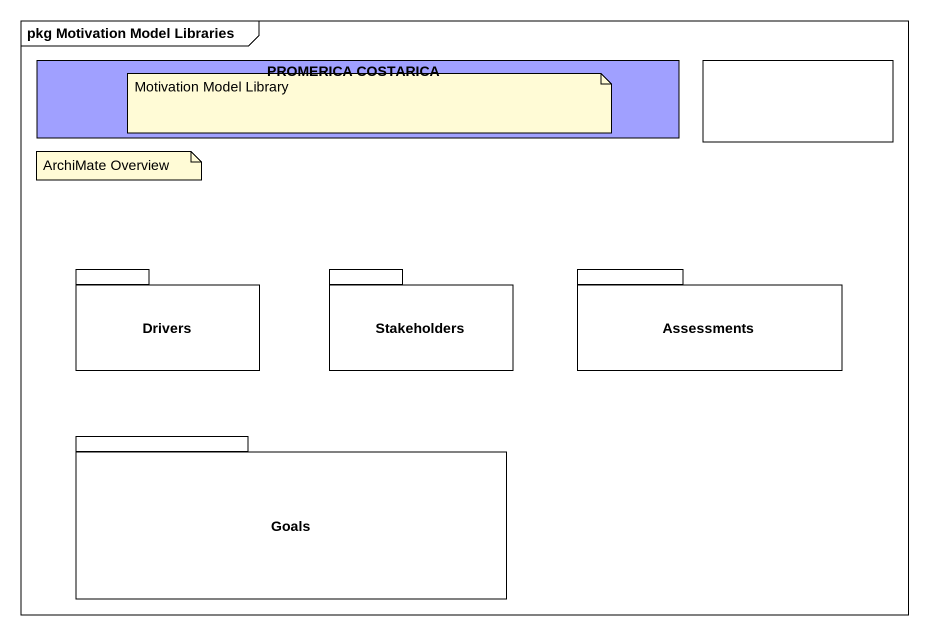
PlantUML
@startuml
mainframe pkg Motivation Model Libraries
rectangle "PROMERICA COSTARICA" as PROMERICA_COSTARICA #A0A0FF
rectangle " " as rectangle1
package Drivers {
}
package Stakeholders {
}
package Assessments {
}
package Goals {
}
note as N1
  Motivation Model Library
end note
note as N2
  ArchiMate Overview
end note
@enduml
